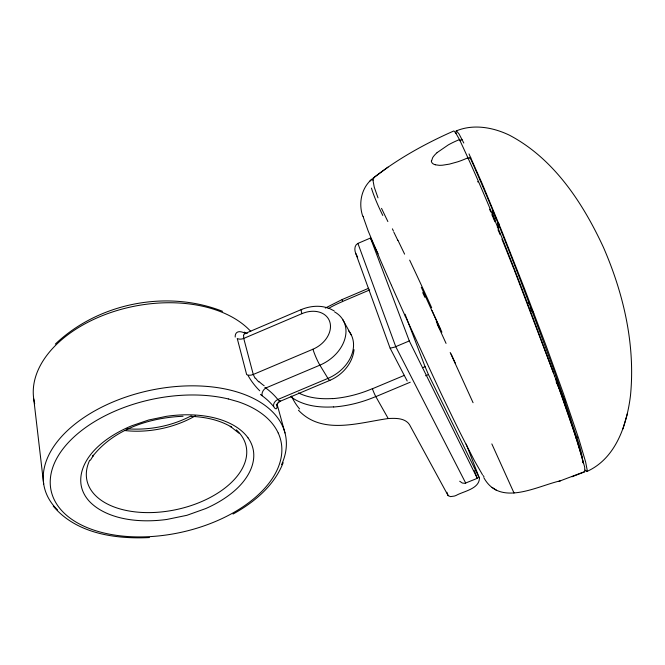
<?xml version="1.0" encoding="UTF-8"?>
<svg xmlns="http://www.w3.org/2000/svg" width="665" height="665" viewBox="0 0 665 665"><rect width="100%" height="100%" fill="white"/><g stroke="black" fill="none" stroke-linecap="round" stroke-linejoin="round"><path stroke-width="1" d="M431.56 160.98L432.699 157.572A22.203 15.644 -21.9 0 1 437.096 152.676M276.923 404.411L280.098 400.712M585.142 470.08L586.779 471.518C615.832 458.592 626.862 424.86 630.47 395.633C635.507 344.852 623.612 293.672 603.396 247.255C582.798 202.875 553.903 158.619 509.465 135.211C493.081 127.298 473.222 123.715 455.99 131.03L455.966 133.449M354.038 349.682C352.616 363.572 342.217 375.16 329.641 380.463L279.849 401.411L277.829 399.499A128.669 76.018 -11.9 0 0 265.792 387.994L264.878 387.454M243.664 335.459L243.631 338.011L253.274 374.47L254.994 378.152M582.972 462.624C581.376 447.188 574.643 432.558 570.395 417.687A536.58 19.368 67.6 0 0 564.685 400.904L560.504 388.9A536.123 19.352 67.6 0 0 553.18 368.31C527.096 297.338 500.886 226.283 469.947 157.248M622.889 428.975L627.436 413.497M373.04 178.361L374.204 177.829M283.182 462.682C274.246 485.758 254.163 502.374 233.033 514.053M363.423 216.283L363.414 217.339M90.44 460.213L93.441 455.242L92.393 456.722C113.474 429.282 149.55 417.612 183.058 416.273M369.408 181.562L372.001 179.101C361.236 188.07 358.26 203.748 362.891 216.64M460.113 140.523L461.028 140.664M55.328 344.096C98.462 302.891 167.04 289.475 222.542 311.32M586.779 471.518L587.162 469.98L585.624 461.976L578.858 439.075L563.413 393.564L546.347 346.432L524.22 287.937L501.859 231.237L482.374 184.08L469.008 153.914M437.046 152.642L448.326 144.887A72.385 52.128 -20.8 0 1 455.949 141.08L459.473 139.567C496.398 217.97 526.115 299.558 556.339 380.696A455.924 16.625 67.5 0 1 572.906 428.069M576.148 438.368L577.71 437.071M373.688 177.721C398.152 158.586 425.517 143.449 453.879 130.939L455.758 133.008L459.473 139.567M373.14 178.129L388.036 167.106M277.995 402.641L280.073 401.253M325.293 308.07L342.192 299.524L368.743 288.228M191.129 415.891C171.537 426.149 148.952 430.479 126.932 428.775M468.118 157.705L464.552 159.259A69.044 47.057 -21.8 0 1 457.803 161.786L449.432 164.114L442.74 165.178A26.517 18.454 -21.9 0 1 439.224 165.311L435.201 164.77M378.136 253.872L370.48 238.02L357.911 243.407C354.254 245.21 354.312 250.215 355.775 253.473L390.014 347.97L407.18 380.995M245.077 333.531L301.228 309.591C309.715 306.1 319.491 304.969 328.252 308.144M301.918 313.664L243.731 338.427A6.068 3.957 -14.5 0 1 237.247 338.502L246.657 374.611A6.218 3.915 -14.8 0 0 253.274 374.47L312.932 349.225A24.472 18.412 -30.8 0 0 329.832 321.951A24.472 18.412 -30.8 0 0 301.918 313.656A11.978 1.397 66.9 0 1 301.769 309.749M369.698 289.932L342.65 301.436A5.752 0.482 66.9 0 1 342.5 299.749M459.706 481.236L462.275 483.014L464.868 483.339L477.287 478.335L409.299 340.946L394.553 347.138L390.214 348.194M404.461 375.318L372.417 388.759A6.101 0.54 67.3 0 0 375.825 396.631L388.219 418.543C395.426 418.152 404.902 417.853 409.457 424.569L448.144 495.658L450.479 496.622L454.237 496.09A9.451 4.979 -20.1 0 0 456.107 495.442C463.289 491.319 479.299 489.016 479.423 478.185L466.182 444.095M422.599 367.712L425.076 366.681L406.431 317.77M375.825 396.631L410.272 382.2M425.583 375.791L428.46 374.586L479.423 478.185M554.377 375.925L554.893 375.708M555.774 379.274L556.297 379.058M556.464 381.253L556.987 381.037M556.256 381.768L557.295 381.328M558.126 383.364L557.087 383.796L557.278 384.337M572 476.772L584.809 471.801L584.676 467.063L576.68 439.374L555.965 379.557M483.796 477.603C499.989 507.295 536.996 486.049 560.57 480.77M559.016 481.327L584.435 471.701M388.219 418.543C358.743 422.666 321.968 435.359 298.435 410.189M332.508 398.535C320.979 399.241 308.959 398.169 298.51 392.915M333.655 406.889C318.851 407.786 302.824 405.808 290.663 396.648M149.45 537.553C115.519 539.24 76.309 533.696 53.242 506.115M191.221 416.34C205.244 417.022 219.533 419.864 231.686 427.196L230.24 426.265L238.86 433.139M228.319 398.934L237.97 401.677A117.672 68.138 -12.1 0 1 278.203 433.006M456.406 130.789L459.074 134.022L463.804 143.033M329.566 308.543L334.179 310.896M492.075 487.37L496.398 490.221M244.304 332.109L245.335 332.857A117.888 73.798 -11.2 0 1 246.158 333.506M276.341 404.453C278.203 408.036 276.075 411.203 273.664 406.614A122.875 72.227 -12 0 0 262.118 395.733L260.456 394.412M483.962 476.614L483.014 475.492M248.07 437.911C252.01 443.339 254.113 450.064 253.764 456.772A90.274 52.236 -12.1 0 1 248.269 474.453C242.841 483.904 234.637 491.443 225.726 497.561A90.465 52.402 -12.1 0 1 205.793 508.542L186.907 515.308L166.907 519.44A90.374 52.36 -12.2 0 1 142.867 520.745C130.847 520.346 118.744 518.359 107.63 513.613A90.274 52.277 -12.2 0 1 92.161 504.053C85.619 498.376 80.997 490.213 80.756 481.435A90.224 52.194 -12.2 0 1 83.981 465.55C88.628 455.051 96.965 446.672 106.101 439.947A90.041 52.036 -12.2 0 1 131.745 425.775L148.686 419.997L166.425 416.323A89.409 51.679 -12.2 0 1 196.981 415.151C209.309 416.124 221.711 418.85 232.65 424.777A89.476 51.737 -12.1 0 1 248.07 437.911M482.441 474.66L474.411 460.67L460.554 433.58A452.665 14.622 66.7 0 1 440.089 391.353L405.193 316.033M513.53 492.349L514.012 492.998L491.842 443.921M342.641 319.391L351.444 335.268M465.716 483.098L395.75 346.656L357.911 243.407M531.468 310.929L531.044 310.048M355.775 253.473L357.645 257.172M392.383 228.826L393.481 231.088M428.46 374.586L425.076 366.681M397.894 240.206L404.603 254.138M556.289 381.835L556.663 382.674M528.318 302.101L529.041 303.631M530.845 307.463L532.291 310.538M532.657 311.311L533.746 313.639M557.702 385.259L565.416 401.868M422.699 292.608L424.877 297.305M437.238 324.113L446.057 343.389M473.064 402.707L450.197 352.467M391.427 285.285L395.949 295.468A226.998 8.454 66.9 0 0 405.185 316.025M477.728 181.445L478.002 182.052M530.337 307.587L530.878 308.859M489.598 209.226L490.737 211.936M491.867 214.662L492.624 216.482M493.006 217.388L494.137 220.123M498.251 230.14L500.105 234.679M501.942 239.184L503.388 242.758M503.754 243.656L505.541 248.087M505.89 248.959L514.012 269.308M377.994 197.838L374.229 187.106L372.882 179.708M556.289 382.067L556.514 382.691M514.336 270.106L553.679 373.373M531.21 309.691L531.651 310.863M474.286 470.604L477.287 478.335M556.929 383.314L557.079 383.747M405.076 314.213L406.091 316.873M370.48 238.02L409.299 340.946M446.897 492.25L448.144 495.658M572.881 427.994L580.711 452.898M580.919 453.663L581.343 455.193M277.039 404.071L285.002 432.99M581.551 455.957L582.016 457.761M582.257 458.667L582.623 460.222M363.506 217.779L368.152 230.905L380.405 260.106A132.435 5.287 66.9 0 0 391.411 285.243M582.806 461.003L583.197 462.965M33.749 398.967L43.682 483.987M462.067 139.409A9.95 6.949 -21.2 0 0 460.762 139.958A10.723 7.498 -21.2 0 0 459.39 140.697M467.919 158.619A10.765 7.548 -21.2 0 0 469.44 158.145A9.992 7.007 -21.2 0 0 470.745 157.539M435.251 164.696A7.722 5.411 -22.3 0 1 431.302 161.046M373.098 180.257A88.852 6.392 69.5 0 1 373.156 178.652M382.782 215.46A60.914 8.371 60.7 0 1 371.461 188.104M387.87 221.553A77.115 2.095 63.8 0 1 381.535 208.345M393.855 232.193A93.383 1.347 64.2 0 1 397.853 240.439M409.648 260.123A165.244 8.063 64.1 0 1 431.685 307.795M432.001 310.488A247.862 6.6 64.5 0 1 441.926 332.184M436.282 321.536A281.428 5.628 64.7 0 1 439.457 328.452M451.136 354.013A348.211 3.209 65.1 0 1 455.317 363.181M440.479 329.582A479.465 0.815 65.7 0 1 421.286 287.247M334.603 311.927A36.4 27.531 -30.8 0 1 344.96 338.56A36.4 27.531 -30.8 0 1 319.89 365.16L265.792 387.994A6.193 4.364 -53.2 0 0 262.118 395.733M312.932 349.225A12.269 1.471 67.1 0 0 319.89 365.16L327.945 378.393A12.086 1.43 67.2 0 0 329.948 380.064M348.668 330.912A35.868 27.415 -30.9 0 1 327.945 378.393L277.829 399.499A6.11 4.663 -38.4 0 0 273.664 406.614M34.705 403.705A116.974 73.84 -11.1 0 1 111.803 312.193A116.974 73.84 -11.1 0 1 250.755 331.386M57.572 509.988A123.382 71.828 -12.1 0 1 152.16 389.939A123.382 71.828 -12.1 0 1 281.544 464.735M236.266 429.798A81.413 47.331 -12.1 0 1 175.494 509.772A81.413 47.331 -12.1 0 1 89.709 460.197M195.36 415.8A77.198 48.67 -11.1 0 1 125.078 430.571M228.303 398.95A117.506 68.046 -12.1 0 0 129.667 405.475A117.539 68.071 -12.1 0 0 55.303 501.751A117.539 68.071 -12.1 0 0 197.339 528.068A117.539 68.071 -12.1 0 0 278.219 433.006M235.202 337.072A17.855 8.005 49.4 0 1 244.562 333.015M259.724 390.779A18.288 4.597 51.2 0 1 248.145 375.584M245.618 333.589A5.927 4.015 -51.3 0 1 245.335 332.857M264.188 385.767A14.264 3.707 43 0 1 259.001 381.577M258.768 381.901A12.685 5.287 46.2 0 1 255.568 378.127M243.448 335.268A12.485 6.384 46.2 0 1 245.809 333.423M245.792 333.448A13.998 7.116 54.9 0 1 247.255 333.414M299.624 408.967A56.824 51.712 -84.6 0 1 291.453 396.107M375.791 396.54A108.137 81.828 -28.7 0 1 333.639 407.005M328.261 308.552A106.782 84.28 -29.5 0 1 342.666 301.511M372.383 388.659A102.609 77.439 -28.7 0 1 332.492 398.651M493.023 210.88A58.537 42.627 -22.9 0 1 492.474 214.155M493.339 211.811A56.949 41.596 -22.9 0 1 492.865 216.566M494.976 215.576A55.885 41.014 -22.9 0 1 494.777 221.744M497.927 222.625A57.448 42.269 -22.8 0 1 497.354 227.463M498.908 223.615A57.656 42.477 -22.8 0 1 498.135 230.09"/></g></svg>
